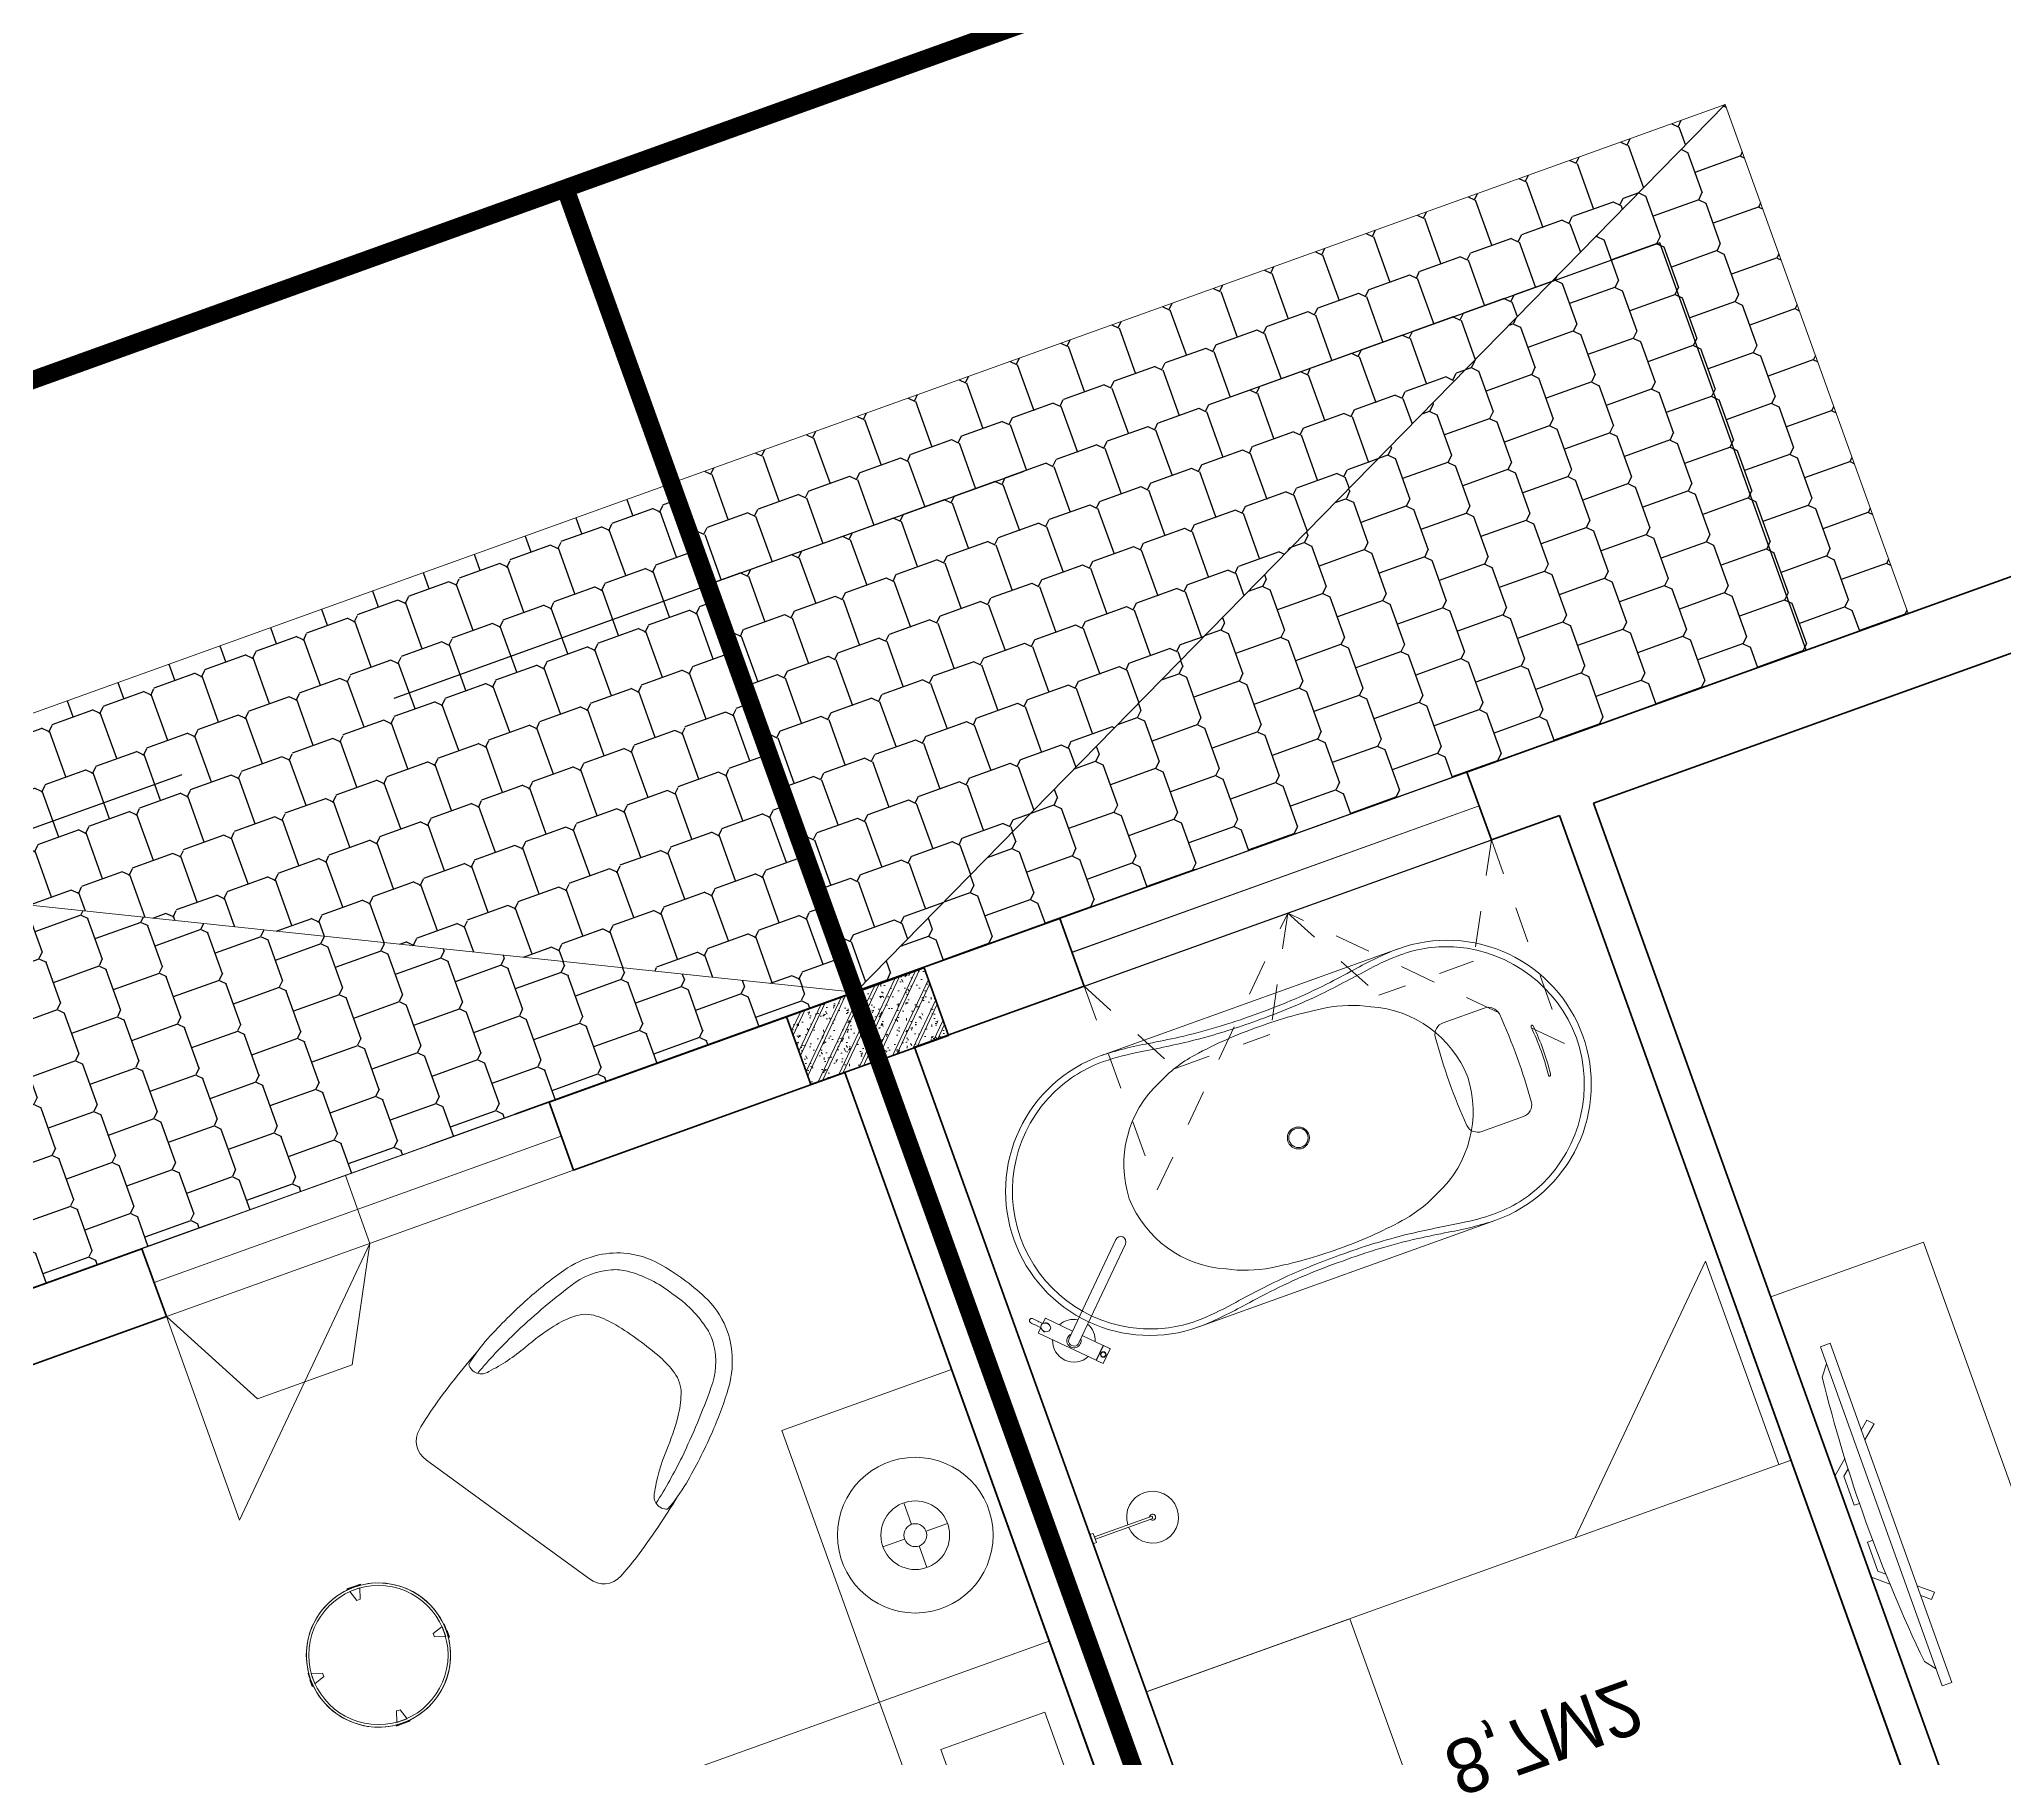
# Model space of a CAD drawing. Header units: metres. Extents: x 568332 to 569219, y 2065964 to 2066430.
# Drawn here: x 568595.11 to 568600.56, y 2066320.1 to 2066324.87 of the extents above; entities that cross this region are included whole.
import ezdxf

# ---------------------------------------------------------------- set-up
doc = ezdxf.new("R2010")
doc.units = ezdxf.units.M
doc.linetypes.add('HIDDEN', pattern=[0.375, 0.25, -0.125])
doc.linetypes.add('HIDDEN2', pattern=[0.1875, 0.125, -0.0625])
doc.layers.get('0').update_dxf_attribs({"linetype": 'CONTINUOUS'})
doc.layers.get('DEFPOINTS').update_dxf_attribs({"linetype": 'CONTINUOUS'})
for name, color, linetype, lineweight in [('-DOOR', 137, 'CONTINUOUS', 9), ('-FURNITURE', 46, 'CONTINUOUS', 9), ('-HATCH', 8, 'CONTINUOUS', 5), ('-LINE1', 7, 'CONTINUOUS', 18), ('-LINE2', 252, 'CONTINUOUS', 9), ('-STEEL1', 1, 'CONTINUOUS', 35), ('-WALL', 4, 'CONTINUOUS', 35), ('TEXT25', 2, 'CONTINUOUS', 13)]:
    doc.layers.add(name, color=color, linetype=linetype, lineweight=lineweight)
for name, color, linetype in [('13. NET HATCH', 252, 'CONTINUOUS'), ('LoLK', 6, 'CONTINUOUS'), ('TIMDUONG', 1, 'CONTINUOUS')]:
    doc.layers.add(name, color=color, linetype=linetype)
doc.styles.add('T1', font='', dxfattribs={"height": 200})
doc.styles.get('T1').set_extended_font_data('VNgeometric Light')

# ---------------------------------------------------------------- blocks, each defined once
blk = doc.blocks.new('A$Ca4813e04')
at = {"layer": '-FURNITURE'}
blk.add_line((499.9998380669276, 800.000044790082), (499.99983775086, 2800.000045057328), dxfattribs=at)
for points in [[(-0.0001582506229169667, 3600.000101939047), (-0.0001585004501976073, 2800.000102246064), (499.9998414995498, 2800.000102158345), (499.9998417493771, 3600.000101851329)], [(2000.000557642023, 2800.000045057328), (-0.0001620418042875826, 2800.000045057328), (-0.0001620418042875826, 800.0000447058119), (2000.000557642023, 800.0000447058119)], [(384.3573303839075, 2625.499924773248), (78.29983779555187, 2625.499924773248), (78.29983779555187, 1825.999924719566), (384.3573303839075, 1825.999924719566)], [(384.3573305174359, 1764.49992477319), (78.29983792616986, 1764.49992477319), (78.29983792616986, 981.4999247195665), (384.3573305174359, 981.4999247195665)], [(-0.0001582506229169667, 0.0001014998415485024), (-0.0001585004501976073, 800.0001011928543), (499.9998414995498, 800.0001012805733), (499.9998417493771, 0.000101587560493499)]]:
    blk.add_lwpolyline(points, close=True, dxfattribs=at)
blk = doc.blocks.new('12PLMP12')
at = {"color": 0, "linetype": 'ByBlock'}
for p, q in [((0, 1.25), (0, 3.75)), ((-1.25, 0), (-3.75, 0)), ((1.25, 0), (3.75, 0)), ((0, -1.25), (0, -3.75))]:
    blk.add_line(p, q, dxfattribs=at)
for radius in [8.5, 3.75, 1.25]:
    blk.add_circle((0, 0), radius, dxfattribs=at)
blk = doc.blocks.new('A$C7D524948')
at = {"layer": '-FURNITURE'}
for points in [[(-1.862645149230957e-09, 824.9500000011176, 0.02374928999430728), (-77.15000000130385, 820, 0.1110396266945436), (-175.0999999996275, 786.1500000022352, 0.08516816991690027), (-234.9500000011176, 733.25, 0.08855014736123698), (-281.5499999988824, 649.3499999996275, 0.02790636319614463), (-315.9500000011176, 525.5999999996275, 0.02834164487538841), (-340.4000000022352, 372.8000000007451, 0.04711987010175965), (-341.0999999996275, 283.4000000003725, 0.5135274654112972), (-284.5500000007451, 299.9500000011176, 0.05957759956988055), (-242.5500000026077, 413.6500000003725, -0.03446512451505389), (-213.1500000003725, 507.4499999992549, -0.05927668371543007), (-182.7500000009313, 564.2999999988824, -0.1661460996977688), (-133.4500000011176, 600.4000000003725, -0.0525641271264061), (-75.80000000074506, 611.9500000011176, -0.02855401869774651), (-1.862645149230957e-09, 614.6500000003725, -3.543335205159532)], [(-1.862645149230957e-09, 824.9500000011176, -0.02374928999430728), (77.14999999850988, 820.0000000018626, -0.1110396266945436), (175.0999999986961, 786.1500000003725, -0.08516816991690027), (234.9499999992549, 733.25, -0.08855014736123698), (281.5499999988824, 649.3499999996275, -0.02790636319614463), (315.9500000011176, 525.5999999996275, -0.02834164487538841), (340.3999999985099, 372.8000000007451, -0.04711987010175965), (341.0999999996275, 283.4000000022352, -0.5135274654112972), (284.5500000007451, 299.9499999992549, -0.05957759956988055), (242.5499999988824, 413.6499999985099, 0.03446512451505389), (213.1499999994412, 507.4500000011176, 0.05927668371543007), (182.75, 564.3000000007451, 0.1661460996977688), (133.4499999983236, 600.4000000003725, 0.0525641271264061), (75.79999999888241, 611.9499999992549, 0.02855401869774651), (-1.862645149230957e-09, 614.6500000003725, 3.543335205159532)], [(-0.5500000007450581, 774.1500000003725, 0.1055837687742558), (-137.8000000007451, 751.3000000007451, 0.08397584501256396), (-176, 728.25, 0.1493020227225411), (-241.2000000011176, 626.1999999992549, 0.02490854660583826), (-289.25, 424.1500000003725, 0.02643887537121914), (-306.5679914960638, 278.4068524483591, -0.8863330528017872)], [(-0.5500000007450581, 774.1500000003725, -0.1055837687742558), (136.6999999992549, 751.3000000007451, -0.08397584501256396), (174.8999999985099, 728.2500000018626, -0.1493020227225411), (240.0999999986961, 626.1999999992549, -0.02490854660583826), (288.1499999975786, 424.1500000003725, -0.02643887537121914), (305.467991495505, 278.4068524483591, 0.8863330528017872)], [(-342.8562581948936, 328.1164919566363, 0.02267140514630937), (-350.039135296829, 124.5, 0.01212164544072816), (-345.6391352973878, 57.0500000026077, 0.4055082152921144), (-279.3891352973878, 0), (0, 0)], [(342.8562581939623, 328.1164919547737, -0.02267140514630937), (350.0391352958977, 124.5, -0.01212164544072816), (345.6391352955252, 57.05000000074506, -0.4055082152921144), (279.3891352964565, 0), (0, 0)]]:
    blk.add_lwpolyline(points, format="xyb", dxfattribs=at)
blk = doc.blocks.new('tbl1')
at = {"layer": '-FURNITURE'}
for points in [[(-19.7318235830171, 199.0618887953169), (-20.00000000081491, 202.1778609547764), (19.99999999918509, 202.1778609547764), (19.73182358138729, 199.0618887953169), (-8.149072527885437e-10, 200.1778609545727)], [(-202.1778609555913, -20), (-202.1778609555913, 20), (-199.0618887961609, 19.7318235822022), (-200.1778609553294, 9.313225746154785e-10), (-199.0618887961609, -19.73182358033955)], [(202.1778609539615, -20), (199.0618887945311, -19.73182358033955), (200.1778609537287, 9.313225746154785e-10), (200.2090254699579, 19.83055200098897), (202.1778609539615, 20)], [(19.99999999918509, -202.1778609547764), (-20.00000000081491, -202.1778609547764), (-19.7318235830171, -199.061888795346), (-8.149072527885437e-10, -200.1778609546018), (19.73182358138729, -199.061888795346)]]:
    blk.add_hatch(color=256, dxfattribs=at).paths.add_polyline_path(points, flags=0)
at = {"layer": '-FURNITURE', "flags": 128}
for points in [[(-19.7318235830171, 199.061888795346), (-20.00000000081491, 202.1778609547764), (-8.149072527885437e-10, 202.1778609547764), (19.99999999918509, 202.1778609547764), (19.73182358138729, 199.061888795346)], [(-202.1778609555913, 0), (-202.1778609555913, 20), (-199.0618887961609, 19.7318235822022)], [(202.1778609539615, 0), (202.1778609539615, 20), (199.0618887945311, 19.7318235822022)], [(-19.7318235830171, -199.061888795346), (-20.00000000081491, -202.1778609547764), (-8.149072527885437e-10, -202.1778609547764), (19.99999999918509, -202.1778609547764), (19.73182358138729, -199.061888795346)]]:
    blk.add_lwpolyline(points, dxfattribs=at)
for points in [[(14.99999999918509, 193), (-15.00000000081491, 193), (-5.000000000814907, 163), (-8.149072527885437e-10, 163), (4.999999999185093, 163)], [(-193.0000000008149, -15), (-193.0000000008149, 15), (-163.0000000008149, 5), (-163.0000000008149, 0), (-163.0000000008149, -5)], [(192.9999999991851, -15), (192.9999999991851, 15), (162.9999999991851, 5), (162.9999999991851, 0), (162.9999999991851, -5)], [(14.99999999918509, -193), (-15.00000000081491, -193), (-5.000000000814907, -163), (-8.149072527885437e-10, -163), (4.999999999185093, -163)]]:
    blk.add_lwpolyline(points, close=True, dxfattribs=at)
at = {"layer": '-FURNITURE'}
for radius in [200.0000000000002, 193.0000000000002]:
    blk.add_circle((-8.149072527885437e-10, 0), radius, dxfattribs=at)
for radius, start, end in [(199.9999999999999, 90, 270), (199.9999999999998, 270, 90)]:
    blk.add_arc((0, 0), radius, start, end, dxfattribs=at)
blk = doc.blocks.new('18x35')
at = {"layer": '-HATCH'}
h = blk.add_hatch(dxfattribs=at)
h.set_pattern_fill('CHAU-01', color=256, scale=10, angle=-1.272221872585407e-14, pattern_type=2)
h.set_pattern_definition([(49.99999999999999, (0, 0), (71.72601826007535, -6.275213498259527), [7.5, -82.5]), (355, (0, 0), (-13.87513336129999, 75.21921337000119), [6, -66]), (100.4514, (5.977167999997619, -0.5229339999999638), (57.85093817140217, 68.94395420609534), [6.374019000000001, -70.1142112]), (46.18419999999998, (0, 20), (106.7241048625644, -16.55190143290183), [11.25, -123.75]), (96.63559999999998, (8.89367449999554, 18.62066930000003), (93.46627055487036, 97.41178709004416), [9.561028799999994, -105.1713]), (351.1842, (0, 20), (93.46619451336275, 97.41186009253245), [9, -99]), (20.99999999999998, (10, 15), (59.69070521184616, -40.2618890665339), [7.5, -82.5]), (326.0000000000001, (10, 15), (24.33153319215819, 72.5150045046853), [6, -66]), (71.45139999999999, (14.97422329999972, 11.64483940000002), (84.022262858149, 32.25304967099522), [6.374019000000001, -70.1142112]), (37.49999999999998, (0, 0), (1.215985531729074, 33.28938538313115), [0, -65.19999999999999, 0, -67, 0, -66.25]), (7.499999999999987, (0, 0), (26.30695374421487, 39.44117118823602), [0, -38.2, 0, -63.7, 0, -25.25]), (327.5, (-22.30000000000291, 0), (53.3822436172409, -2.255487173437988), [0, -25, 0, -78, 0, -103.5]), (317.5, (-32.30000000000291, 0), (58.31861693423862, 10.01049823323176), [0, -32.5, 0, -51.8, 0, -73.5]), (44.99999999999999, (0, 0), (-30.05203820042826, 30.05203820042828), []), (44.99999999999999, (0, 12.25), (-30.05203820042826, 30.05203820042828), [])])
h.paths.add_polyline_path([(96508.03118051568, 47993.04977023201), (96508.03118051568, 47793.04977023201), (96708.03118051568, 47793.04977023201), (96708.03118051568, 47993.04977023201)])
at = {"layer": '-STEEL1'}
blk.add_lwpolyline([(96508.03118051568, 47793.04977023201), (96708.03118051568, 47793.04977023201), (96708.03118051568, 47993.04977023201), (96508.03118051568, 47993.04977023201)], close=True, dxfattribs=at)
blk = doc.blocks.new('M2-T3.3')
at = {"layer": '13. NET HATCH'}
h = blk.add_hatch(dxfattribs=at)
h.set_pattern_fill('MAIGO-12', color=256, scale=0.3, angle=-160.1158389972455)
h.set_pattern_definition([(199.8841610027545, (568827.1413955627, 2066438.871858255), (-0.01951072376794884, -0.1665662980859297), [0.12, -0.03, 0.12, -0.03]), (289.8841610027545, (568827.1606030895, 2066438.862854315), (0.1215466042079745, -0.1155483578659169), [0.135, -0.165]), (244.8841610027545, (568827.1696070282, 2066438.882061842), (-0.01951072376832003, -0.1665662980890986), [0.02121320343600001, -0.4030508652000001]), (334.8841610027545, (568827.1413955627, 2066438.871858255), (0.1215466042102869, -0.1155483578681152), [0.021213203436, -0.4030508652000001])])
h.paths.add_polyline_path([(568613.7571562598, 2066329.748678276), (568616.6723440349, 2066330.803050124), (568614.2672439137, 2066328.338537696)])
h = blk.add_hatch(dxfattribs=at)
h.set_pattern_fill('MAIGO-12', color=256, scale=0.3, angle=-70.11583899724552)
h.set_pattern_definition([(289.8841610027545, (568827.2566407236, 2066438.817834622), (0.1665662980859297, -0.01951072376794885), [0.12, -0.03, 0.12, -0.03]), (19.88416100275449, (568827.2656446625, 2066438.837042148), (0.1155483578659169, 0.1215466042079745), [0.135, -0.165]), (334.8841610027545, (568827.2464371355, 2066438.846046087), (0.1665662980890986, -0.01951072376832005), [0.021213203436, -0.4030508652000001]), (64.8841610027545, (568827.2566407236, 2066438.817834622), (0.1155483578681152, 0.1215466042102869), [0.02121320343600001, -0.4030508652000002])])
h.paths.add_polyline_path([(568614.2672439137, 2066328.338537696), (568617.1825234371, 2066329.392476845), (568616.6723440349, 2066330.803050124)])
at = {"layer": '-DOOR'}
for p, q in [((568615.2075654246, 2066328.678635352), (568616.3360240485, 2066329.086778874)), ((568615.2075654246, 2066328.678635352), (568616.335841123, 2066329.086395265)), ((568615.2076261003, 2066328.678657298), (568616.336084724, 2066329.086800819)), ((568615.2076261003, 2066328.678657298), (568616.3359017986, 2066329.08641721)), ((568615.1476674635, 2066328.549876643), (568616.2761279767, 2066328.958020849)), ((568615.7459175884, 2066328.659888663), (568615.6778936681, 2066328.8479651))]:
    blk.add_line(p, q, dxfattribs=at)
blk.add_lwpolyline([(568615.1816873318, 2066328.45581656), (568616.310147845, 2066328.863960765), (568616.2421239247, 2066329.052037203), (568615.1136634115, 2066328.643892997)], dxfattribs=at)
at = {"layer": '-LINE1'}
blk.add_lwpolyline([(568616.6723440349, 2066330.803050124), (568613.7571528455, 2066329.748677041), (568614.2671832382, 2066328.338515751), (568617.1823744276, 2066329.392888834)], close=True, dxfattribs=at)
for points in [[(568613.7571562598, 2066329.748678276), (568616.6723440349, 2066330.803050124), (568614.2672439137, 2066328.338537696), (568614.2672439137, 2066328.338537696), (568613.7571528455, 2066329.748677041)], [(568614.2672439137, 2066328.338537696), (568617.1825234371, 2066329.392476845), (568616.6723440349, 2066330.803050124), (568614.2672439137, 2066328.338537696)]]:
    blk.add_lwpolyline(points, dxfattribs=at)
at = {"layer": '-LINE2', "linetype": 'HIDDEN2', "ltscale": 10}
for p, q in [((568616.310147845, 2066328.863960765), (568616.2613570074, 2066328.527294754)), ((568616.310147845, 2066328.863960765), (568616.5142196058, 2066328.299731453)), ((568616.5142196058, 2066328.299731453), (568615.7461115293, 2066328.659800084)), ((568615.7461115293, 2066328.659800084), (568615.9989741277, 2066328.432236783)), ((568616.2613570074, 2066328.527294754), (568615.9989741277, 2066328.432236783))]:
    blk.add_line(p, q, dxfattribs=at)
at = {"layer": '-WALL'}
for p, q in [((568614.2671832382, 2066328.338515751), (568615.2075654246, 2066328.678635352)), ((568614.2672439137, 2066328.338537696), (568615.2076261003, 2066328.678657298)), ((568615.1816794239, 2066328.455838424), (568615.1136555031, 2066328.643914863)), ((568614.4297513437, 2066328.183854615), (568615.9989331315, 2066323.845290786))]:
    blk.add_line(p, q, dxfattribs=at)
for points in [[(568616.2421239247, 2066329.052037203), (568616.2421239247, 2066329.052037203), (568617.6522830249, 2066329.562091529), (568617.7203069451, 2066329.374015092), (568616.310147845, 2066328.863960765), (568616.2421239247, 2066329.052037203)], [(568616.3418893666, 2066322.897375631), (568614.4297513437, 2066328.183854615), (568615.1816873318, 2066328.45581656), (568615.1136634115, 2066328.643892997), (568614.2673102508, 2066328.337782031), (568616.7041554055, 2066321.600005962), (568616.7986448773, 2066321.634181133), (568616.3418893666, 2066322.897375631)]]:
    blk.add_lwpolyline(points, dxfattribs=at)
blk.add_lwpolyline([(568616.310147845, 2066328.863960765), (568617.7203069451, 2066329.374015092), (568617.6522830249, 2066329.562091529), (568616.2421239247, 2066329.052037203)], close=True, dxfattribs=at)
at = {"layer": 'DEFPOINTS', "linetype": 'HIDDEN', "ltscale": 5}
blk.add_lwpolyline([(568616.4922652595, 2066330.418899588), (568613.8591951372, 2066329.466564704), (568614.2673386589, 2066328.33810608), (568616.9004087813, 2066329.290440964)], close=True, dxfattribs=at)
at = {"layer": 'TIMDUONG', "color": 1, "linetype": 'HIDDEN', "ltscale": 10, "const_width": 0.05}
blk.add_lwpolyline([(568620.0488922388, 2066312.352253265), (568630.3931415004, 2066316.093443879), (568625.5060207883, 2066329.605548699), (568619.103505675, 2066332.606848455), (568613.4612190011, 2066330.566113026)], close=True, dxfattribs=at)
at = {"layer": '-FURNITURE'}
for name, p, xscale, yscale, zscale, rotation in [('A$C7D524948', (568615.9398484078, 2066327.826212612), -0.001, 0.001, 0.001, 75.7622412542932), ('12PLMP12', (568615.098257243, 2066327.071410449), -0.02540000000083849, 0.02540000000083849, 0.02540000000083849, 109.8841609754439)]:
    blk.add_blockref(name, p, dxfattribs=dict(at, xscale=xscale, yscale=yscale, zscale=zscale, rotation=rotation))
at = {"layer": '-STEEL1', "xscale": -0.001, "yscale": 0.001, "zscale": 0.001, "rotation": 199.8841610027545}
blk.add_blockref('18x35', (568507.2575522413, 2066340.457565619), dxfattribs=at)
at = {"layer": '-WALL', "xscale": -0.001, "yscale": 0.001, "zscale": 0.001, "rotation": 199.8841610027545}
for name, p in [('A$Ca4813e04', (568614.7277810333, 2066327.360689236)), ('tbl1', (568616.4565975382, 2066327.765878935))]:
    blk.add_blockref(name, p, dxfattribs=at)
blk = doc.blocks.new('XR.MB.LM123$0$tvi 1')
blk.add_lwpolyline([(28.54445810673496, -2.291926648467779e-10), (28.54445810673496, -999.9999999999964), (-7.275957614183426e-12, -1000), (0, 0)], close=True)
for points in [[(28.54445810680045, -50.31958968611434), (52.37372755713295, -80.86315460130209)], [(-24.09820395050338, -235.5599978379832), (-39.09879504836863, -251.7939635238108)], [(0, -284.7849796677438), (-39.09879504836863, -251.7939635238108)], [(0, -255.9952397129928), (-24.09820395050338, -235.5599978379832)], [(69.66229681991535, -315.0836646851385), (111.1934016081432, -350.2927865858655), (111.193401608034, -649.712917566063), (69.68611289083492, -684.9110379843005)], [(89.09002233762294, -445.7449799550195), (89.09002233762294, -359.9578938602899), (70.91298945683957, -344.6203678706661)], [(89.09002233762294, -445.7449799550195), (73.49991829216015, -445.7449799550232)], [(89.09002233768115, -554.2550200447404), (89.09002233773936, -640.0421061392371), (70.91298945678864, -655.3796321293303)], [(89.09002233768115, -554.2550200447404), (73.49991829216015, -554.2550200447404)], [(0, -715.2150203320198), (-39.09879504836863, -748.2060364759491)], [(-24.09820395050338, -764.4400021620095), (-39.09879504836863, -748.2060364759491)], [(0, -744.004760287), (-24.09820395050338, -764.4400021620095)], [(28.54445810674224, -949.680410313882), (52.37372755713295, -919.1368453984578)]]:
    blk.add_lwpolyline(points)
blk.add_arc((-4025.16618952866, -499.9999999999964), 4099.025185406737, 354.1310878512652, 5.868912148527433)
blk = doc.blocks.new('A$C52EE6B0C')
for p, q in [((-17.20769670707523, 15.73427220259327), (17.21740616677562, 15.73427220259327)), ((-17.20769664159161, -15.76179078378482), (17.25286010079435, -15.76177874789573))]:
    blk.add_line(p, q)
for radius in [1.2047244094, 1.0625984252]:
    blk.add_circle((0.004854760598391294, -0.01375929062487558), radius)
for centre, radius, start, end in [((-17.24314525874797, -0.01207868778146803), 15.74633857169191, 90.00004679933201, 180.0060212317107), ((-17.25508472573711, 0.1019342582440004), 14.92367355756088, 89.89259614786677, 114.0143398310184), ((-18.18116453613038, -21.56814891623799), 37.31420158923805, 80.32537186998005, 88.55949406869577), ((-17.85723445771146, -16.41196067107376), 31.44385665188106, 80.95530103647799, 88.85173392611411), ((10.00461303815246, 158.7953360565007), 145.2428134353977, 261.321760178495, 262.6566174950622), ((-9.994903516751947, 158.7953360565007), 145.2428134353977, 277.3433825049378, 278.678239821505), ((18.19087405753089, -21.56814891623799), 37.31420158923805, 91.44050593130423, 99.67462813001998), ((17.49661970126908, -11.01489087357186), 26.04177352760918, 90.57161639594337, 98.52623542419117), ((17.38028173809289, 0.6458196171442978), 14.38048270410287, 65.5240217261104, 90.57161639594337), ((17.25285478011938, -0.01207868778146803), 15.74633857169191, 359.9939787682893, 89.999953200668), ((-17.21041953764507, 0.001682114729192108), 15.03342542002128, 114.0143397923319, 180.0588324882195), ((3.492732717044419, 116.0118507486186), 102.6900642221361, 260.8064278436171, 264.356453546728), ((-0.8758374273893423, 77.0744670072454), 62.80248494290996, 262.9722866301048, 270.8034968767962), ((-0.4392543211579323, 89.40770245710155), 75.83928513553873, 265.3361413481834, 270.3355216603239), ((0.8855469487607479, 77.0744670072454), 62.80248494290996, 269.1965031232039, 277.0277133698951), ((0.5786736126174219, 84.46415005414747), 70.89675459107134, 269.5362586194438, 275.7509718273354), ((-18.4352474148327, 226.8786012548953), 214.5500408366301, 276.9922117853802, 278.5967700074263), ((17.03142645675689, -0.1205247127218172), 15.22249436628161, 0.4018525137937155, 65.5240217261104), ((-7.450100970658241, -0.4025184732163325), 12.18724008712164, 113.3669392692271, 178.1720206420629), ((-5.419667109847069, -2.205582012422383), 14.69270855791083, 98.51976196149644, 117.8512947361469), ((-0.2559751088847406, -36.67531980102649), 49.54707038386372, 89.69837733597764, 98.51976196149644), ((0.26568463028525, -36.67531980102649), 49.54707038386372, 81.48023803850357, 90.30162266402236), ((5.429376631247578, -2.205582012422383), 14.69270855791083, 62.14870526385309, 81.48023803850357), ((7.459810492087854, -0.4025184732163325), 12.18724008712164, 1.827979357937088, 66.63306073077288), ((28.29923964393674, 2.770475775178056), 0.2863587186237817, 160.8078893687392, 185.677575747249), ((1.032724158198107, 0.0596931052277796), 27.11457574387047, 359.8447870516113, 5.677575747249001), ((28.14528837171383, 2.82406351249665), 0.1233475539422422, 123.474108831765, 160.8078893687392), ((28.11764562025201, 2.865868186636362), 0.07323016681635565, 85.79124561711077, 123.474108831765), ((28.11499697584077, 2.829875804425683), 0.1093198730242431, 39.09426345110634, 85.79124561711077), ((27.9923979784362, 2.718469867249951), 0.2748749163090767, 4.941295606222266, 41.00239497281166), ((1.841417531803017, 0.05082119413418695), 26.56153366930607, 359.8606935406443, 5.815426488843808), ((-17.24314525874797, -0.01544044824549928), 15.74633857169191, 179.9939787682893, 269.999953200668), ((-17.21041951692314, -0.02920073014684021), 15.03342545060523, 179.9411309193374, 245.9856601689816), ((-7.450100970658241, 0.3749993371893652), 12.18724008712164, 181.8279793579371, 246.6330607307729), ((7.459810492087854, 0.3749993371893652), 12.18724008712164, 293.3669392692271, 358.1720206420629), ((17.25285478011938, -0.01544044824549928), 15.74633857169191, 270.000046799332, 0.006021231710728335), ((17.0314264257031, 0.09300610912032425), 15.22249441194929, 294.4759783475301, 359.5981396082714), ((1.032724158198107, -0.08721224125474691), 27.11457574387047, 354.322424252751, 0.1552129483886985), ((1.841417531803017, -0.07834033016115427), 26.56153366930607, 354.1845735111562, 0.1393064593556944), ((28.29923964393674, -2.797994911205024), 0.2863587186237817, 174.322424252751, 199.1921106312608), ((28.14528837171383, -2.851582648523618), 0.1233475539422422, 199.1921106312608, 236.525891168235), ((28.11764562025201, -2.89338732266333), 0.07323016681635565, 236.525891168235, 274.2087543828892), ((28.11499697584077, -2.85739494045265), 0.1093198730242431, 274.2087543828892, 320.9057365488936), ((27.9923979784362, -2.745989003276918), 0.2748749163090767, 318.9976050271883, 355.0587043937777), ((-5.419667109847069, 2.178062876395416), 14.69270855791083, 242.1487052638531, 261.4802380385036), ((-0.2559751088847406, 36.64780066499952), 49.54707038386372, 261.4802380385036, 270.3016226640223), ((0.26568463028525, 36.64780066499952), 49.54707038386372, 269.6983773359776, 278.5197619614964), ((5.429376631247578, 2.178062876395416), 14.69270855791083, 278.5197619614964, 297.8512947361469), ((-17.25508472573711, -0.1294528978760354), 14.92367355756088, 245.9856601689816, 270.1074038521332), ((-17.85723445771146, 16.38444203144172), 31.44385665188106, 271.1482660738859, 279.044698963522), ((3.492732717044419, -116.0393693881924), 102.6900642221361, 95.64354645327202, 99.19357215638293), ((10.00461303815246, -158.8228551925276), 145.2428134353977, 97.3433825049378, 98.67823982150497), ((-0.8758374273893423, -77.10198614327237), 62.80248494290996, 89.19650312320385, 97.02771336989514), ((-0.4392543211579323, -89.43522109673359), 75.83928513553873, 89.66447833967614, 94.66385865181664), ((0.5786736126174219, -84.4916686937795), 70.89675459107134, 84.24902817266455, 90.4637413805562), ((0.8855469487607479, -77.10198614327237), 62.80248494290996, 82.97228663010486, 90.80349687679617), ((-18.4352474148327, -226.9061198945274), 214.5500408366301, 81.40322999257371, 83.00778821461982), ((-9.994903516751947, -158.8228551925276), 145.2428134353977, 81.32176017849503, 82.65661749506219), ((17.49661970126908, 10.98737223393982), 26.04177352760918, 261.4737645758088, 269.4283836040566), ((17.38028173809289, -0.6733382567763329), 14.38048270410287, 269.4283836040566, 294.4759782738896), ((-18.18116453613038, 21.54062978021102), 37.31420158923805, 271.4405059313042, 279.6746281300199), ((18.19087405753089, 21.54062978021102), 37.31420158923805, 260.32537186998, 268.5594940686958)]:
    blk.add_arc(centre, radius, start, end)
at = {"layer": 'DEFPOINTS'}
for tag, p in [('MODELNUMBER', (0, 0)), ('TRADENAME', (0, -0.001666666648816317)), ('PRODUCT', (0, -0.003333333355840296)), ('MATERIAL', (0, -0.005000000004656613))]:
    blk.add_attdef(tag, p, '', height=0.001, dxfattribs=at)
blk = doc.blocks.new('A$C4D835AF5')
at = {"layer": '-FURNITURE', "ltscale": 8}
for p, q in [((-3.937007874133997, 0.3346456687140744), (-3.937007874133997, 0.8661417323164642)), ((-3.856363968050573, 0.3149606298829895), (-3.917322834720835, 0.3149606298829895)), ((3.14960629917914, 0.905511811026372), (-3.897637795307674, 0.905511811026372)), ((-3.549881889834069, 0.4615121080132667), (-3.549881889834069, 0.4918150943994988)), ((-3.339881889871322, 0.4918150943994988), (-3.339881889871322, 0.4615121080132667)), ((-0.5905511811724864, 0), (-0.5905511811724864, -12.08661417319672)), ((0.5905511810560711, 0), (0.5905511810560711, -12.08661417319672)), ((3.14960629917914, -0.9055118109972682), (3.14960629917914, 0.905511811026372)), ((3.169291338417679, 0.8956692913197912), (3.14960629917914, 0.8956692913197912)), ((3.169291338417679, -0.8956692912906874), (3.169291338417679, 0.8956692913197912)), ((3.188976377830841, 0.905511811026372), (3.976377952611074, 0.905511811026372)), ((3.996062992024235, -0.8858222072885837), (3.996062992024235, 0.8858183881966397)), ((-3.937007874133997, -0.8661417323164642), (-3.937007874133997, -0.3346456698782276)), ((-3.859123134170659, -0.3149606298829895), (-3.917322834720835, -0.3149606298829895)), ((-0.5905511811724864, -0.9055118109972682), (-3.897637795307674, -0.9055118109972682)), ((-3.702086295757908, -0.4482994973659515), (-3.703305563307367, -0.4183928251150064)), ((-3.626116961007938, -0.4552132484968752), (-3.624325704469811, -0.4472871391335502)), ((-3.592593900160864, -0.4693618138844613), (-3.593808271281887, -0.4553162374941166)), ((-3.516390349017456, -0.4728221969853621), (-3.515662283170968, -0.4687519224826247)), ((-3.483023508393671, -0.4913916403020266), (-3.485677747870795, -0.4713251190551091)), ((-3.406740271369927, -0.4913916403020266), (-3.404085924616084, -0.4713243082514964)), ((-3.373373430629726, -0.4728221969853621), (-3.374101741297636, -0.4687505542242434)), ((-3.297169879544526, -0.4693618138844613), (-3.295955249399412, -0.4553132418950554)), ((-3.263646818697453, -0.4552132484968752), (-3.265438825008459, -0.4472838216461241)), ((-3.187677483947482, -0.4482994973659515), (-3.186458005278837, -0.4183876432944089)), ((3.14960629917914, -0.9055118109972682), (0.5905511810560711, -0.9055118109972682)), ((3.169291338417679, -0.8956692912906874), (3.14960629917914, -0.8956692912906874)), ((3.188976377830841, -0.9055118109972682), (3.976377952611074, -0.9055118109972682))]:
    blk.add_line(p, q, dxfattribs=at)
for radius in [0.3110236219999999, 0.264425112]:
    blk.add_circle((3.582677165279165, 0), radius, dxfattribs=at)
for centre, radius, start, end in [((-5.820766091346741e-11, 0), 2.3622047244, 22.54031043733562, 157.4596895626644), ((-5.172746209602337, -0.009833991935011), 0.2398274364867001, 175.3988683949836, 267.683684738816), ((-5.162281866127159, 0.001097322150599211), 0.2496571373087167, 92.26055198415715, 178.0931381794738), ((-5.411562051915098, -2528.914153773454), 2529.164725280366, 89.9660810117202, 89.99457585702427), ((-3.897637795307674, 0.8661417323164642), 0.03937007869999999, 90, 180), ((-3.917322834720835, 0.334645669296151), 0.0196850394, 180, 270), ((-3.444696608930826, -0.1800324727082625), 0.6800319107999998, 90.0155575041171, 98.89806549202986), ((-3.445067178807221, -0.1800325420044828), 0.6800319804999999, 81.10193476241767, 89.98433540355451), ((-5.820766091346741e-11, 0), 0.7874015747999998, 318.5903779145428, 221.4096220854572), ((-5.820766091346741e-11, 0), 0.5905511810999999, 0, 180), ((3.188976377830841, 0.8858267717296258), 0.0196850394, 90, 180), ((3.976377952611074, 0.8858267717296258), 0.0196850394, 0, 90), ((-4.563514047302306, 275.4393603570643), 275.6895205756396, 269.8713704548476, 270.134413801293), ((-3.917322834720835, -0.334645669296151), 0.0196850394, 90, 180), ((-3.897637795307674, -0.8661417323164642), 0.03937007869999999, 180, 270), ((-3.69050836347742, -0.4472920451080427), 0.01162168131717254, 184.9730588167124, 258.0340652050838), ((-3.646140178490896, -0.2514027326542418), 0.2124717066311285, 257.2815863172942, 272.5837431166033), ((-3.637047897733282, -0.4523756541602779), 0.01129324217511807, 272.4656825237923, 345.4476281752974), ((-3.581550852512009, -0.4681202150823083), 0.01111262650185997, 186.4149760746678, 247.4426638316044), ((-3.544597993255593, -0.2922010583861265), 0.190689105969796, 257.5175194414243, 274.7853332085882), ((-3.528885980602354, -0.4692233995883726), 0.01300354377461912, 270.8627506118385, 343.9333648868276), ((-3.471052158158273, -0.4887641616223846), 0.01225629918881619, 192.3790292665462, 260.142289403178), ((-3.445049900154117, -0.295684714539675), 0.2070703525339242, 262.2005895473907, 277.9341143868692), ((-3.417906698421575, -0.4895470514893532), 0.01131775609399448, 277.3077516790804, 350.6199838641652), ((-3.361692738719285, -0.4698820120247547), 0.01204505090893129, 194.128595859641, 259.0416995531207), ((-3.342932183295488, -0.2742454641556833), 0.2085271705549764, 264.2062775251951, 279.0284077801071), ((-3.310024282021914, -0.4671465401770547), 0.01304389132053663, 269.1875638990808, 350.2219325995679), ((-3.252893783501349, -0.4524938771792222), 0.01109156189044463, 194.1921654394817, 261.8514003855582), ((-3.243402015476022, -0.2392133744724561), 0.2245328352159587, 267.1755962354845, 281.6727780298017), ((-3.20032295252895, -0.4465554517519195), 0.01276517026006314, 280.6032237323427, 352.1473828500294), ((-5.820766091346741e-11, 0), 2.3622047244, 202.5403104373356, 255.4906014981622), ((-5.820766091346741e-11, 0), 2.3622047244, 284.5092583305358, 337.4596895626644), ((3.188976377830841, -0.8858267716132104), 0.0196850394, 180, 270), ((3.976377952611074, -0.8858267716132104), 0.0196850394, 270, 0), ((-5.820766091346741e-11, -12.08661417319672), 0.5905511810999999, 180, 0)]:
    blk.add_arc(centre, radius, start, end, dxfattribs=at)
blk.add_ellipse((-3.444881830888335, -0.001299991592532024), major_axis=(0.5549964930499999, 1.979270000163069e-05), ratio=0.8491940411667758, dxfattribs=at)
for tag, p in [('TRADENAME', (-0.004336408572271466, 0.006709126027999446)), ('MODELNUMBER', (-0.004336408572271466, 0.008375792705919594)), ('PRODUCT', (-0.004336408572271466, 0.005042459379183128)), ('MATERIAL', (-0.004336408572271466, 0.003375792701262981))]:
    blk.add_attdef(tag, p, '', height=0.0009999999999999998, dxfattribs=at)
blk = doc.blocks.new('A$C06914B9D')
at = {"layer": '-FURNITURE', "ltscale": 5}
for p, q in [((294.6599550954998, -1372.946706551127), (294.593063864857, -1495.269907747395)), ((614.665790906176, -1373.70155921299), (614.5996415428817, -1494.51505508367))]:
    blk.add_line(p, q, dxfattribs=at)
for centre, radius, start, end in [((328.8346441350877, -1372.66104604397), 34.19417278572232, 97.79750243114067, 180.4786434526077), ((449.6535268053412, -3017.262859358452), 1683.161974464355, 85.38531070553488, 94.27462811831235), ((580.4543413612992, -1373.438239138573), 34.19417278572232, 359.5587913520952, 82.23993242046836), ((328.802044255659, -1495.589171717875), 34.19417278572232, 179.4650466896836, 262.14618768116), ((580.4225383251905, -1494.74476924073), 34.19417278572232, 277.7037576780962, 0.384898782282091), ((449.2141993120313, 149.0575992399827), 1683.174451148718, 265.7381508570538, 274.6274353096679)]:
    blk.add_arc(centre, radius, start, end, dxfattribs=at)
at = {"layer": '-FURNITURE', "ltscale": 8}
ref = blk.add_blockref('A$C4D835AF5', (131.1496618650854, -111.8140449207276), dxfattribs=dict(at, xscale=-25.08682081009749, yscale=25.08682081009749, zscale=25.08682081009749, rotation=45.00000000000001))
ref.add_attrib('MODELNUMBER', 'K-T97328-4', (131.0602679159492, -111.5708033395931), dxfattribs={"layer": 'DEFPOINTS', "height": 0.02508682081009749, "rotation": 224.9999999245364})
ref.add_attrib('TRADENAME', 'PURIST', (131.0898330230266, -111.6003684485331), dxfattribs={"layer": 'DEFPOINTS', "height": 0.02508682081009749, "rotation": 224.9999999245364})
ref.add_attrib('PRODUCT', 'BATH FILLER', (131.1193981114775, -111.6299335351214), dxfattribs={"layer": 'DEFPOINTS', "height": 0.02508682081009749, "rotation": 224.9999999245364})
ref.add_attrib('MATERIAL', 'PREMIUM MATERIALS', (131.1489632185549, -111.6594986421987), dxfattribs={"layer": 'DEFPOINTS', "height": 0.02508682081009749, "rotation": 224.9999999245364})
at = {"layer": '-FURNITURE'}
ref = blk.add_blockref('A$C52EE6B0C', (450.3224925715476, -887.8775309827179), dxfattribs=dict(at, xscale=25.39829667096628, yscale=25.39829667096628, zscale=25.39829667096628, rotation=270))
ref.add_attrib('MODELNUMBER', 'K-1800', (450.3224925715476, -887.8775309827179), dxfattribs={"layer": 'DEFPOINTS', "height": 0.02539829667096628, "rotation": 270})
ref.add_attrib('TRADENAME', 'ABRAZO', (450.2801620643586, -897.8758592382073), dxfattribs={"layer": 'DEFPOINTS', "height": 0.02539829667096628, "rotation": 270})
ref.add_attrib('PRODUCT', 'BATH', (450.2378315906972, -897.8758592456579), dxfattribs={"layer": 'DEFPOINTS', "height": 0.02539829667096628, "rotation": 270})
ref.add_attrib('MATERIAL', 'LITHOCAST', (450.1955010872334, -897.8758592493832), dxfattribs={"layer": 'DEFPOINTS', "height": 0.02539829667096628, "rotation": 270})
blk = doc.blocks.new('shower')
for points in [[(180919.3447017173, -32316.45425928477), (180912.3337561736, -32316.45425928477), (180912.3337561736, -32146.62790954509), (180919.3447017173, -32146.62790954509)], [(180929.3839969719, -32326.62790954066), (180902.2944609144, -32326.62790954066), (180902.2944609144, -32316.45425928477), (180929.3839969719, -32316.45425928477)]]:
    blk.add_lwpolyline(points, close=True)
for radius, start, end in [(72, 272.7906698559544, 267.2093301440456), (8.346062492523743, 294.8355446212717, 245.1644553787283)]:
    blk.add_arc((180915.8392289462, -32146.62790954416), radius, start, end)
blk = doc.blocks.new('D12')
at = {"layer": '-DOOR'}
for p, q in [((0, 200.0213350024052), (1200, 200.0213350024052)), ((0, 100), (1200, 100.2985981091746)), ((0, 0), (1200, 0.2985981091745802))]:
    blk.add_line(p, q, dxfattribs=at)
at = {"layer": '-LINE2', "linetype": 'HIDDEN2', "ltscale": 10}
for p, q in [((0, 200), (0, 800)), ((0, 800), (600, 200.0213350024052)), ((1200, 800), (600, 200.0213350024052)), ((1200, 200), (1200, 800)), ((1200, 200), (1200, 800)), ((0, 200.0213350024052), (160.3887441940024, 500)), ((160.3887441940024, 500), (439.4600093320769, 500.1492614196613)), ((600, 200.0213350024052), (439.4600093320769, 500.1492614196613)), ((600, 200.0213350024052), (760.5399906679231, 500.1492614196613)), ((1039.611255805998, 500), (760.5399906679231, 500.1492614196613)), ((1200, 200.0213350024052), (1039.611255805998, 500))]:
    blk.add_line(p, q, dxfattribs=at)
blk = doc.blocks.new('M3-T3.2')
at = {"layer": '13. NET HATCH'}
h = blk.add_hatch(dxfattribs=at)
h.set_pattern_fill('MAIGO-12', color=256, scale=0.3, angle=-160.1174351570863)
h.set_pattern_definition([(199.8825648429137, (568827.1449561154, 2066438.866594493), (-0.01951536400505312, -0.16656575448678), [0.12, -0.03, 0.12, -0.03]), (289.8825648429137, (568827.1641633913, 2066438.857590019), (0.1215433851863921, -0.1155517438961105), [0.135, -0.165]), (244.8825648429137, (568827.1731678653, 2066438.876797295), (-0.01951536400542441, -0.1665657544899489), [0.02121320343600001, -0.4030508652000001]), (334.8825648429137, (568827.1449561154, 2066438.866594493), (0.1215433851887045, -0.1155517438983089), [0.021213203436, -0.4030508652])])
h.paths.add_polyline_path([(568613.7571932394, 2066329.749184146), (568610.8419760924, 2066328.694893509), (568614.2671270854, 2066328.338987939)])
h = blk.add_hatch(dxfattribs=at)
h.set_pattern_fill('MAIGO-12', color=256, scale=0.3, angle=-70.11743515708629)
h.set_pattern_definition([(289.8825648429137, (568827.2601997711, 2066438.81256765), (0.16656575448678, -0.01951536400505314), [0.12, -0.03, 0.12, -0.03]), (19.8825648429137, (568827.2692042451, 2066438.831774926), (0.1155517438961105, 0.1215433851863921), [0.135, -0.165]), (334.8825648429137, (568827.2499969691, 2066438.840779399), (0.1665657544899489, -0.01951536400542443), [0.021213203436, -0.4030508652]), (64.8825648429137, (568827.2601997711, 2066438.81256765), (0.1155517438983089, 0.1215433851887045), [0.021213203436, -0.4030508652000001])])
h.paths.add_polyline_path([(568614.2671270854, 2066328.338987939), (568611.3521161983, 2066327.284306017), (568610.8419760924, 2066328.694893509)])
at = {"layer": '-DOOR'}
for p, q in [((568612.5746174557, 2066327.726449294), (568613.7030874492, 2066328.134561378)), ((568612.608626796, 2066327.632410127), (568613.7370967895, 2066328.040522212)), ((568613.3267354241, 2066327.998894535), (568612.1982654306, 2066327.590782451)), ((568613.3267961004, 2066327.998916479), (568612.1983261068, 2066327.590804394)), ((568613.3267354241, 2066327.998894535), (568612.1986514182, 2066327.590604598)), ((568613.3267961004, 2066327.998916479), (568612.1987120943, 2066327.590626541)), ((568612.6426440441, 2066327.538349096), (568613.7711140376, 2066327.94646118))]:
    blk.add_line(p, q, dxfattribs=at)
at = {"layer": '-FURNITURE'}
blk.add_line((568613.1003009622, 2066325.683399071), (568614.8870649937, 2066326.32958205), dxfattribs=at)
for points in [[(568614.8869796029, 2066326.329551433), (568615.4988731883, 2066324.637634272), (568614.9346381915, 2066324.43357823), (568614.3227353931, 2066326.125492059)], [(568612.4314231153, 2066325.914804797), (568612.9254538417, 2066324.548761324), (568613.3486306467, 2066324.701803557), (568612.8545999205, 2066326.067847031)]]:
    blk.add_lwpolyline(points, close=True, dxfattribs=at)
blk.add_lwpolyline([(568613.134560783, 2066325.695788803), (568612.9305047409, 2066326.2600238), (568613.6987957801, 2066325.899844845)], dxfattribs=at)
at = {"layer": '-LINE1'}
blk.add_lwpolyline([(568610.8419760924, 2066328.694893509), (568613.7571966539, 2066329.74918538), (568614.2671877617, 2066328.339009882), (568611.3519672003, 2066327.284718012)], close=True, dxfattribs=at)
for points in [[(568613.7571932394, 2066329.749184146), (568610.8419760924, 2066328.694893509), (568614.2671270854, 2066328.338987939), (568614.2671270854, 2066328.338987939), (568613.7571966539, 2066329.74918538)], [(568614.2671270854, 2066328.338987939), (568611.3521161983, 2066327.284306017), (568610.8419760924, 2066328.694893509), (568614.2671270854, 2066328.338987939)]]:
    blk.add_lwpolyline(points, dxfattribs=at)
at = {"layer": '-WALL'}
for p, q in [((568614.2671270854, 2066328.338987939), (568613.3267354241, 2066327.998894535)), ((568614.2671877617, 2066328.339009882), (568613.3267961004, 2066327.998916479)), ((568613.7030953568, 2066328.134539512), (568614.2673303537, 2066328.338595555)), ((568614.2673303537, 2066328.338595555), (568617.4641381013, 2066319.498841239)), ((568613.7030953568, 2066328.134539512), (568613.7711140376, 2066327.94646118)), ((568613.7711140376, 2066327.94646118), (568613.7030953568, 2066328.134539512)), ((568614.2409309105, 2066328.116370832), (568613.7711140376, 2066327.94646118)), ((568615.771078805, 2066323.884963203), (568614.2409309105, 2066328.116370832)), ((568612.5746174557, 2066327.726449294), (568610.5057240406, 2066326.978232319)), ((568612.6426440441, 2066327.538349096), (568612.5746174557, 2066327.726449294)), ((568612.6426440441, 2066327.538349096), (568612.4541921864, 2066327.470195329)), ((568612.359817654, 2066327.436089429), (568610.5737427212, 2066326.790153986)), ((568613.3807952853, 2066324.613617496), (568612.359817654, 2066327.436089429)), ((568612.4541921864, 2066327.470195329), (568613.4751658242, 2066324.647741786))]:
    blk.add_line(p, q, dxfattribs=at)
at = {"layer": 'DEFPOINTS', "linetype": 'HIDDEN', "ltscale": 5}
blk.add_lwpolyline([(568611.226121612, 2066328.514804032), (568613.8592182636, 2066329.467065563), (568614.2673303484, 2066328.33859557), (568611.6342336967, 2066327.386334039)], close=True, dxfattribs=at)
at = {"layer": 'DEFPOINTS', "color": 2}
blk.add_lwpolyline([(568612.7858204844, 2066311.852044971), (568619.368612674, 2066314.232658298), (568614.2673303537, 2066328.338595555), (568610.787841539, 2066327.08026034), (568610.617814231, 2066327.550428899), (568608.4548909583, 2066326.768249796), (568608.624940718, 2066326.298045511), (568607.6845185017, 2066325.958036609), (568612.7858204844, 2066311.852044971)], dxfattribs=at)
blk.add_lwpolyline([(568614.01889667, 2066323.142963113), (568615.8058498836, 2066323.789216186), (568614.2409309105, 2066328.116370832), (568612.4539776968, 2066327.470117759)], close=True, dxfattribs=at)
at = {"layer": 'TIMDUONG', "color": 1, "linetype": 'HIDDEN', "ltscale": 10, "const_width": 0.05}
blk.add_lwpolyline([(568611.5855054806, 2066309.290771069), (568620.0487869132, 2066312.352215164), (568613.4672630294, 2066330.568459322), (568604.9965679679, 2066327.504585826)], close=True, dxfattribs=at)
at = {"layer": '-FURNITURE', "xscale": -0.001, "yscale": 0.001, "zscale": 0.001, "rotation": 109.8825648429137}
blk.add_blockref('shower', (568522.80605783, 2066485.89040493), dxfattribs=at)
at = {"layer": '-FURNITURE', "extrusion": (0, 0, -1), "xscale": -0.001, "yscale": 0.001, "zscale": 0.001, "rotation": 340.1211248794947}
blk.add_blockref('XR.MB.LM123$0$tvi 1', (-568612.8100254389, 2066325.86424493), dxfattribs=at)
at = {"layer": '-STEEL1', "xscale": -0.001, "yscale": 0.001, "zscale": 0.001, "rotation": 199.8825648429137}
blk.add_blockref('18x35', (568507.0703558687, 2066340.391541489), dxfattribs=at)
at = {"zscale": 0.001}
for name, p, xscale, yscale, rotation in [('D12', (568612.5746019585, 2066327.72641897), -0.001, 0.001, 199.8825648429137), ('A$C06914B9D', (568614.569904391, 2066327.122257952), -0.0009999999999999998, 0.0009999999999999998, 289.8825648429137)]:
    blk.add_blockref(name, p, dxfattribs=dict(at, xscale=xscale, yscale=yscale, rotation=rotation))
at = {"layer": 'TEXT25', "style": 'T1'}
blk.add_text('8,7M2', height=0.15, rotation=199.8825648497213, dxfattribs=at).set_placement((568614.356066328, 2066325.693037876))

msp = doc.modelspace()

# ---------------------------------------------------------------- block references
at = {"layer": 'LoLK', "xscale": -1, "rotation": 39.66842324210792}
msp.add_blockref('M2-T3.3', (2325316.695743048, 838734.2691315153), dxfattribs=at)

# ---------------------------------------------------------------- next in the draw order: block references
at = {"layer": 'LoLK', "xscale": -1, "rotation": 39.64835575732963}
msp.add_blockref('M3-T3.2', (2324886.638395709, 838119.0665053248), dxfattribs=at)

doc.saveas('drawing.dxf')
